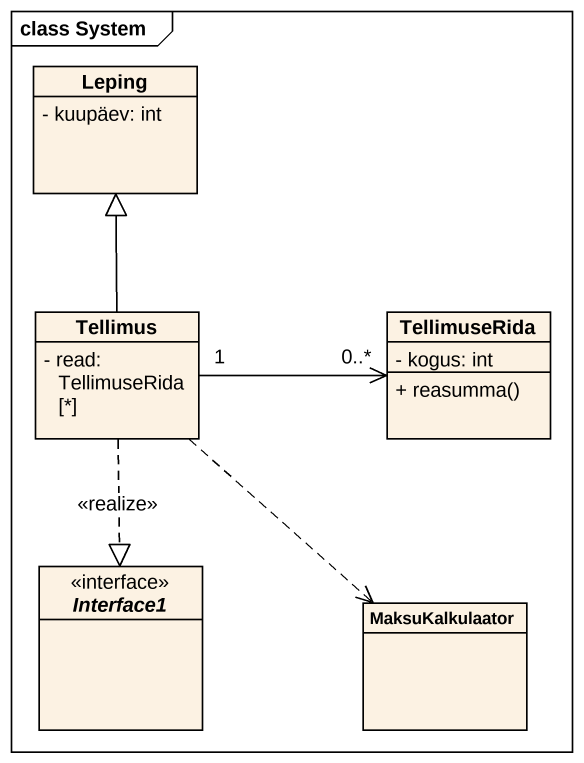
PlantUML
@startuml
mainframe class System
hide circle
hide empty members
skinparam classAttributeIconSize 0
class Leping {
  - kuupäev: int
}
class Tellimus {
  - read: TellimuseRida [*]
}
class TellimuseRida {
  - kogus: int
  + reasumma()
}
interface Interface1
class MaksuKalkulaator
Tellimus -up-|> Leping
Tellimus "1" -right- "0..*" TellimuseRida
Tellimus -right-> TellimuseRida
Tellimus ..|> Interface1 : <<realize>>
Tellimus ..> MaksuKalkulaator
@enduml
